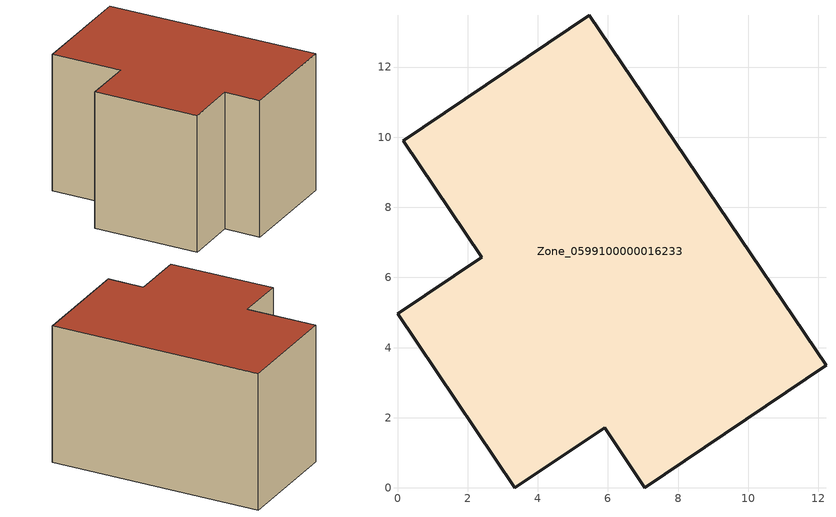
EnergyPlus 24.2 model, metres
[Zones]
Zone_0599100000016233
 floor ground (C_G): 12.22,3.5 7.05,0.01 5.91,1.72 3.35,0 0,4.97 2.4,6.58 0.16,9.89 5.47,13.48 z0
 wall outside (C_F): 3.35,0 5.91,1.72 7.05,0.01 12.22,3.5 5.47,13.48 0.16,9.89 2.4,6.58 0,4.97 3.35,0 z0:7.89
 roof outside (C_R): 12.22,3.5 5.47,13.48 0.16,9.89 2.4,6.58 0,4.97 3.35,0 5.91,1.72 7.05,0.01 z7.89
[BUILDING]
Pand.0599100000016233: North Axis=0; Terrain=City; Loads Convergence Tolerance Value=0.04; Temperature Convergence Tolerance Value=0.4; Solar Distribution=FullExterior; Maximum Number of Warmup Days=25; Minimum Number of Warmup Days=1
[Site:Location]
Rotterdam.The.Hague.AP_ZH_NLD Design_Conditions: Latitude=51.96; Longitude=4.45; Time Zone=1; Elevation=-4.5
[SITE:GROUNDTEMPERATURE:BUILDINGSURFACE]
18, 18, 18, 18, 18, 18, 18, 18, 18, 18, 18, 18
[MATERIAL] Thermal Absorptance=0.9; Solar Absorptance=0.7; Visible Absorptance=0.7
Name | Roughness | Thickness | Conductivity | Density | Specific Heat
G.TC.1975-1991 | MediumSmooth | 0.15 | 0.288461 | 540 | 1210
F.TC.1975-1991 | Rough | 0.3 | 0.230769 | 1920 | 840
R.TC.1975-1991 | MediumRough | 0.2 | 0.153846 | 1500 | 1000
[CONSTRUCTION]
C_G: G.TC.1975-1991
C_F: F.TC.1975-1991
C_R: R.TC.1975-1991
[ZONE]
Zone_0599100000016233: Type=1; Multiplier=1; Ceiling Height=Autocalculate; Volume=Autocalculate; Floor Area=autocalculate; Part of Total Floor Area=Yes
[ZONEINFILTRATION:DESIGNFLOWRATE]
Infil_Zone_0599100000016233: Zone or ZoneList or Space or SpaceList=Zone_0599100000016233; Schedule=AlwaysOn; Design Flow Rate Calculation Method=Flow/Area; Flow Rate per Floor Area=0.003; Constant Term Coefficient=1; Temperature Term Coefficient=0; Velocity Term Coefficient=0; Velocity Squared Term Coefficient=0
[HVACTEMPLATE:ZONE:IDEALLOADSAIRSYSTEM]
Zone_0599100000016233: Maximum Heating Supply Air Temperature=50; Minimum Cooling Supply Air Temperature=13; Maximum Heating Supply Air Humidity Ratio=0.0156; Minimum Cooling Supply Air Humidity Ratio=0.0077; Heating Limit=NoLimit; Cooling Limit=NoLimit; Dehumidification Control Type=ConstantSensibleHeatRatio; Cooling Sensible Heat Ratio=0.7; Dehumidification Setpoint=60; Humidification Control Type=None; Humidification Setpoint=30; Outdoor Air Method=None; Outdoor Air Flow Rate per Person=0.00944; Outdoor Air Flow Rate per Zone Floor Area=0; Outdoor Air Flow Rate per Zone=0; Demand Controlled Ventilation Type=None; Outdoor Air Economizer Type=NoEconomizer; Heat Recovery Type=None; Sensible Heat Recovery Effectiveness=0.7; Latent Heat Recovery Effectiveness=0.65
[ZONECONTROL:THERMOSTAT]
ThermostatControl_Zone_0599100000016233: Zone or ZoneList=Zone_0599100000016233; Control Type Schedule=DualSetpointControlType; Control 1=Thermostat_Zone_0599100000016233; Temperature Difference Between Cutout And Setpoint=0
[THERMOSTATSETPOINT:DUALSETPOINT]
Thermostat_Zone_0599100000016233: Heating Setpoint Temperature Schedule=HeatingSetpoint_Zone_0599100000016233; Cooling Setpoint Temperature Schedule=CoolingSetpoint_Zone_0599100000016233
[SCHEDULE:COMPACT]
HeatingSetpoint_Zone_0599100000016233: Through: 12/31, For: AllDays, Until: 24:00, 21
CoolingSetpoint_Zone_0599100000016233: Through: 12/31, For: AllDays, Until: 24:00, 24
DualSetpointControlType: Through: 12/31, For: AllDays, Until: 24:00, 4
AlwaysOn: Through: 12/31, For: AllDays, Until: 24:00, 1
